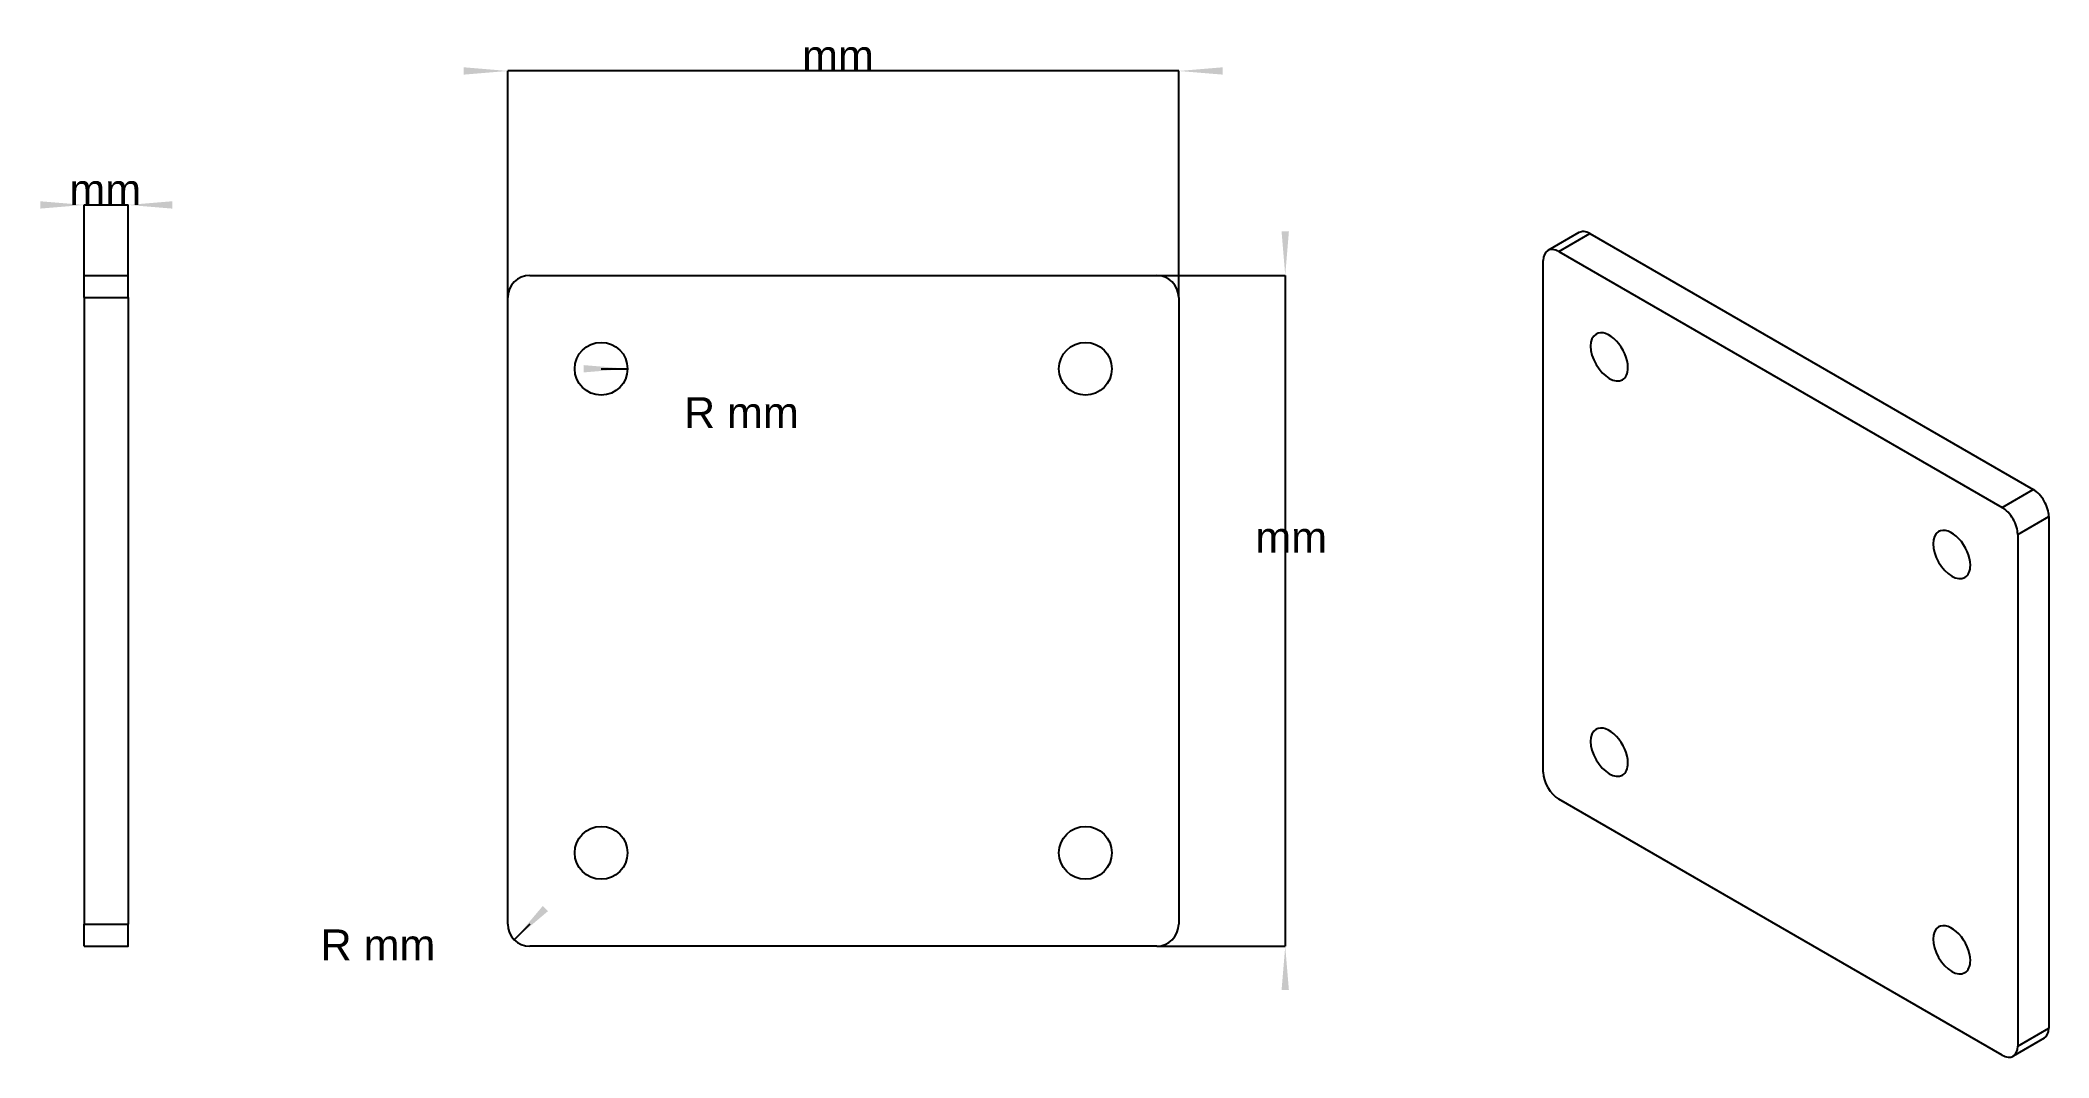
# Model space of a CAD drawing. Extents: x 37 to 265, y 79 to 195.
import ezdxf
from ezdxf.enums import TextEntityAlignment as Align

# ---------------------------------------------------------------- set-up
doc = ezdxf.new("R2010")
doc.units = 0
doc.layers.get('0').update_dxf_attribs({"linetype": 'CONTINUOUS'})
for name, color, linetype in [('Dimension', 7, 'CONTINUOUS'), ('Dimension002', 7, 'CONTINUOUS'), ('Dimension003', 7, 'CONTINUOUS'), ('Dimension004', 7, 'CONTINUOUS'), ('Dimension005', 7, 'CONTINUOUS'), ('ProjItem', 7, 'CONTINUOUS'), ('ProjItem001', 7, 'CONTINUOUS'), ('ProjItem002', 7, 'CONTINUOUS')]:
    doc.layers.add(name, color=color, linetype=linetype)
doc.styles.get("Standard").update_dxf_attribs({"font": 'arial.ttf'})
doc.dimstyles.get("Standard").update_dxf_attribs({"dimscale": 0, "dimtxt": 2.5, "dimasz": 2.5, "dimexe": 1.25, "dimexo": 0.625, "dimtad": 1, "dimtxsty": 'STANDARD', "dimcen": 2.5, "dimazin": 3, "dimtfac": 1, "dimtmove": 0, "dimatfit": 3})

# ---------------------------------------------------------------- blocks, each defined once
blk = doc.blocks.new('*Dimension002')
at = {"color": 0}
for points in [[(84.6599, 191.871), (84.6599, 191.038), (89.6599, 191.454)], [(170.86, 191.871), (170.86, 191.038), (165.86, 191.454)]]:
    blk.add_solid(points, dxfattribs=at)
at = {"layer": 'Dimension002'}
for p, q in [((89.6599, 165.721), (89.6599, 191.454)), ((165.86, 191.454), (89.6599, 191.454)), ((165.86, 165.721), (165.86, 191.454))]:
    blk.add_line(p, q, dxfattribs=at)
blk.add_text(' mm', height=3.5, dxfattribs=at).set_placement((126.482, 191.454), align=Align.CENTER)
blk = doc.blocks.new('*Dimension003')
at = {"color": 0}
for points in [[(178.377, 173.221), (177.543, 173.221), (177.96, 168.221)], [(178.377, 87.0214), (177.543, 87.0214), (177.96, 92.0214)]]:
    blk.add_solid(points, dxfattribs=at)
at = {"layer": 'Dimension003'}
for p, q in [((163.36, 168.221), (177.96, 168.221)), ((177.96, 168.221), (177.96, 92.0214)), ((163.36, 92.0214), (177.96, 92.0214))]:
    blk.add_line(p, q, dxfattribs=at)
blk.add_text(' mm', height=3.5, dxfattribs=at).set_placement((177.96, 136.721), align=Align.CENTER)
blk = doc.blocks.new('*Dimension')
at = {"color": 0}
blk.add_solid([(98.2599, 158.038), (98.2599, 157.205), (103.26, 157.621)], dxfattribs=at)
at = {"layer": 'Dimension'}
blk.add_line((100.26, 157.621), (103.26, 157.621), dxfattribs=at)
blk.add_text('R mm', height=3.5, dxfattribs=at).set_placement((116.192, 150.891), align=Align.CENTER)
blk = doc.blocks.new('*Dimension004')
at = {"color": 0}
blk.add_solid([(94.2223, 95.9945), (93.633, 96.5838), (90.3921, 92.7536)], dxfattribs=at)
at = {"layer": 'Dimension004'}
blk.add_line((92.1599, 94.5214), (90.3921, 92.7536), dxfattribs=at)
blk.add_text('R mm', height=3.5, dxfattribs=at).set_placement((74.9156, 90.4224), align=Align.CENTER)
blk = doc.blocks.new('*Dimension005')
at = {"color": 0}
for points in [[(36.5483, 176.65), (36.5483, 175.816), (41.5483, 176.233)], [(51.5483, 176.65), (51.5483, 175.816), (46.5483, 176.233)]]:
    blk.add_solid(points, dxfattribs=at)
at = {"layer": 'Dimension005'}
for p, q in [((41.5483, 165.721), (41.5483, 176.233)), ((41.5483, 176.233), (46.5483, 176.233)), ((46.5483, 165.721), (46.5483, 176.233))]:
    blk.add_line(p, q, dxfattribs=at)
blk.add_text(' mm', height=3.5, dxfattribs=at).set_placement((43.2596, 176.233), align=Align.CENTER)

msp = doc.modelspace()

# ---------------------------------------------------------------- linework, layer by layer
at = {"layer": 'ProjItem'}
for p, q in [((92.1599, 168.221), (163.36, 168.221)), ((89.6599, 94.5214), (89.6599, 165.721)), ((165.86, 165.721), (165.86, 94.5214)), ((163.36, 92.0214), (92.1599, 92.0214))]:
    msp.add_line(p, q, dxfattribs=at)
for centre in [(100.26, 157.621), (155.26, 157.621), (100.26, 102.621), (155.26, 102.621)]:
    msp.add_circle(centre, 3, dxfattribs=at)
for centre, start, end in [((92.1599, 165.721), 90, 180), ((163.36, 165.721), 0, 90), ((92.1599, 94.5214), 180, -90), ((163.36, 94.5214), -90, 0)]:
    msp.add_arc(centre, 2.5, start, end, dxfattribs=at)
at = {"layer": 'ProjItem001'}
for p, q in [((211.324, 173.096), (207.788, 171.055)), ((209.038, 170.931), (212.574, 172.972)), ((212.574, 172.972), (262.92, 143.905)), ((207.27, 111.776), (207.27, 169.91)), ((209.038, 170.931), (259.384, 141.864)), ((259.384, 141.864), (262.92, 143.905)), ((261.152, 138.802), (264.687, 140.843)), ((264.687, 140.843), (264.687, 82.7085)), ((261.152, 138.802), (261.152, 80.6672)), ((259.384, 79.6466), (209.038, 108.714)), ((261.152, 80.6672), (264.687, 82.7085)), ((264.17, 81.564), (260.634, 79.5228))]:
    msp.add_line(p, q, dxfattribs=at)
for centre, major_axis, start_param, end_param in [((209.038, 168.89), (-1.25, 2.1651), 5.49779, 0), ((212.574, 170.931), (-1.25, 2.1651), 5.49779, 0), ((209.038, 168.89), (-1.25, 2.1651), 0, 0.785398), ((214.766, 158.969), (-1.5, 2.5981), 0, 3.14159), ((214.766, 158.969), (-1.5, 2.5981), 3.92699, 0), ((214.766, 158.969), (-1.5, 2.5981), 3.14159, 3.92699), ((262.92, 141.864), (-1.25, 2.1651), 3.92699, 5.49779), ((259.384, 139.822), (-1.25, 2.1651), 3.92699, 5.49779), ((253.656, 136.516), (-1.5, 2.5981), 3.92699, 0), ((253.656, 136.516), (-1.5, 2.5981), 0, 3.14159), ((253.656, 136.516), (-1.5, 2.5981), 3.14159, 3.92699), ((214.766, 114.062), (-1.5, 2.5981), 0, 3.14159), ((214.766, 114.062), (-1.5, 2.5981), 3.92699, 0), ((214.766, 114.062), (-1.5, 2.5981), 3.14159, 3.92699), ((209.038, 110.755), (-1.25, 2.1651), 0.785398, 2.35619), ((253.656, 91.6083), (-1.5, 2.5981), 0, 3.14159), ((253.656, 91.6083), (-1.5, 2.5981), 3.92699, 0), ((253.656, 91.6083), (-1.5, 2.5981), 3.14159, 3.92699), ((262.92, 83.7291), (-1.25, 2.1651), 3.14159, 3.92699), ((259.384, 81.6878), (-1.25, 2.1651), 3.14159, 3.92699), ((259.384, 81.6878), (-1.25, 2.1651), 2.35619, 3.14159)]:
    msp.add_ellipse(centre, major_axis=major_axis, ratio=0.57735, start_param=start_param, end_param=end_param, dxfattribs=at)
at = {"layer": 'ProjItem002'}
for p, q in [((41.5483, 168.221), (46.5483, 168.221)), ((41.5483, 165.721), (41.5483, 94.5214)), ((41.5483, 165.721), (46.5483, 165.721)), ((46.5483, 165.721), (46.5483, 94.5214)), ((41.5483, 94.5214), (46.5483, 94.5214)), ((41.5483, 92.0214), (46.5483, 92.0214))]:
    msp.add_line(p, q, dxfattribs=at)
for points, knots in [([(41.5483, 165.721), (41.5483, 165.861), (41.5483, 166.001), (41.5483, 166.28), (41.5483, 166.547), (41.5483, 166.677), (41.5483, 166.806), (41.5483, 166.929), (41.5483, 167.051), (41.5483, 167.166), (41.5483, 167.28), (41.5483, 167.385), (41.5483, 167.489), (41.5483, 167.583), (41.5483, 167.676), (41.5483, 167.757), (41.5483, 167.838), (41.5483, 167.906), (41.5483, 167.974), (41.5483, 168.027), (41.5483, 168.081), (41.5483, 168.12), (41.5483, 168.159), (41.5483, 168.182), (41.5483, 168.206), (41.5483, 168.213), (41.5483, 168.221)], [0, 0, 0, 0.1122, 0.1122, 0.336599, 0.336599, 0.448799, 0.448799, 0.560999, 0.560999, 0.673198, 0.673198, 0.785398, 0.785398, 0.897598, 0.897598, 1.0098, 1.0098, 1.122, 1.122, 1.2342, 1.2342, 1.3464, 1.3464, 1.4586, 1.4586, 1.5708, 1.5708, 1.5708]), ([(46.5483, 165.721), (46.5483, 165.861), (46.5483, 166.001), (46.5483, 166.28), (46.5483, 166.547), (46.5483, 166.677), (46.5483, 166.806), (46.5483, 166.929), (46.5483, 167.051), (46.5483, 167.166), (46.5483, 167.28), (46.5483, 167.385), (46.5483, 167.489), (46.5483, 167.583), (46.5483, 167.676), (46.5483, 167.757), (46.5483, 167.838), (46.5483, 167.906), (46.5483, 167.974), (46.5483, 168.027), (46.5483, 168.081), (46.5483, 168.12), (46.5483, 168.159), (46.5483, 168.182), (46.5483, 168.206), (46.5483, 168.213), (46.5483, 168.221)], [0, 0, 0, 0.1122, 0.1122, 0.336599, 0.336599, 0.448799, 0.448799, 0.560999, 0.560999, 0.673198, 0.673198, 0.785398, 0.785398, 0.897598, 0.897598, 1.0098, 1.0098, 1.122, 1.122, 1.2342, 1.2342, 1.3464, 1.3464, 1.4586, 1.4586, 1.5708, 1.5708, 1.5708]), ([(41.5483, 92.0214), (41.5483, 92.0292), (41.5483, 92.0371), (41.5483, 92.0606), (41.5483, 92.084), (41.5483, 92.1228), (41.5483, 92.1616), (41.5483, 92.2153), (41.5483, 92.2689), (41.5483, 92.3367), (41.5483, 92.4045), (41.5483, 92.4857), (41.5483, 92.5668), (41.5483, 92.6602), (41.5483, 92.7536), (41.5483, 92.8581), (41.5483, 92.9626), (41.5483, 93.077), (41.5483, 93.1913), (41.5483, 93.314), (41.5483, 93.4366), (41.5483, 93.5662), (41.5483, 93.6957), (41.5483, 93.8304), (41.5483, 93.9651), (41.5483, 94.2405), (41.5483, 94.5214)], [4.71239, 4.71239, 4.71239, 4.82459, 4.82459, 4.93679, 4.93679, 5.04899, 5.04899, 5.16119, 5.16119, 5.27339, 5.27339, 5.38559, 5.38559, 5.49779, 5.49779, 5.60999, 5.60999, 5.72219, 5.72219, 5.83439, 5.83439, 5.94659, 5.94659, 6.05879, 6.05879, 6.28319, 6.28319, 6.28319]), ([(46.5483, 92.0214), (46.5483, 92.0292), (46.5483, 92.0371), (46.5483, 92.0606), (46.5483, 92.084), (46.5483, 92.1228), (46.5483, 92.1616), (46.5483, 92.2153), (46.5483, 92.2689), (46.5483, 92.3367), (46.5483, 92.4045), (46.5483, 92.4857), (46.5483, 92.5668), (46.5483, 92.6602), (46.5483, 92.7536), (46.5483, 92.8581), (46.5483, 92.9626), (46.5483, 93.077), (46.5483, 93.1913), (46.5483, 93.314), (46.5483, 93.4366), (46.5483, 93.5662), (46.5483, 93.6957), (46.5483, 93.8304), (46.5483, 93.9651), (46.5483, 94.2405), (46.5483, 94.5214)], [4.71239, 4.71239, 4.71239, 4.82459, 4.82459, 4.93679, 4.93679, 5.04899, 5.04899, 5.16119, 5.16119, 5.27339, 5.27339, 5.38559, 5.38559, 5.49779, 5.49779, 5.60999, 5.60999, 5.72219, 5.72219, 5.83439, 5.83439, 5.94659, 5.94659, 6.05879, 6.05879, 6.28319, 6.28319, 6.28319])]:
    msp.add_open_spline(points, degree=2, knots=knots, dxfattribs=at)

# ---------------------------------------------------------------- dimensions: what is measured, and where the dimension line sits
at = {"layer": 'Dimension'}
dim = msp.add_radius_dim(center=(100.26, 157.621), mpoint=(103.26, 157.621), text='R mm', dimstyle='STANDARD', dxfattribs=at)
dim.commit()
dim.dimension.update_dxf_attribs({"geometry": '*Dimension', "text_midpoint": (116.192, 150.891)})
at = {"layer": 'Dimension002'}
dim = msp.add_linear_dim(base=(126.482, 191.454), p1=(165.86, 165.721), p2=(89.6599, 165.721), text=' mm', dimstyle='STANDARD', dxfattribs=at)
dim.commit()
dim.dimension.update_dxf_attribs({"geometry": '*Dimension002', "text_midpoint": (126.482, 186.454)})
at = {"layer": 'Dimension003'}
dim = msp.add_linear_dim(base=(177.96, 136.721), p1=(163.36, 168.221), p2=(163.36, 92.0214), angle=90, text=' mm', dimstyle='STANDARD', dxfattribs=at)
dim.commit()
dim.dimension.update_dxf_attribs({"geometry": '*Dimension003', "text_midpoint": (172.96, 136.721)})
at = {"layer": 'Dimension004'}
dim = msp.add_radius_dim(center=(92.1599, 94.5214), mpoint=(90.3921, 92.7536), text='R mm', dimstyle='STANDARD', dxfattribs=at)
dim.commit()
dim.dimension.update_dxf_attribs({"geometry": '*Dimension004', "text_midpoint": (74.9156, 90.4224)})
at = {"layer": 'Dimension005'}
dim = msp.add_linear_dim(base=(43.2596, 176.233), p1=(41.5483, 165.721), p2=(46.5483, 165.721), text=' mm', dimstyle='STANDARD', dxfattribs=at)
dim.commit()
dim.dimension.update_dxf_attribs({"geometry": '*Dimension005', "text_midpoint": (43.2596, 181.233)})

doc.saveas('drawing.dxf')
